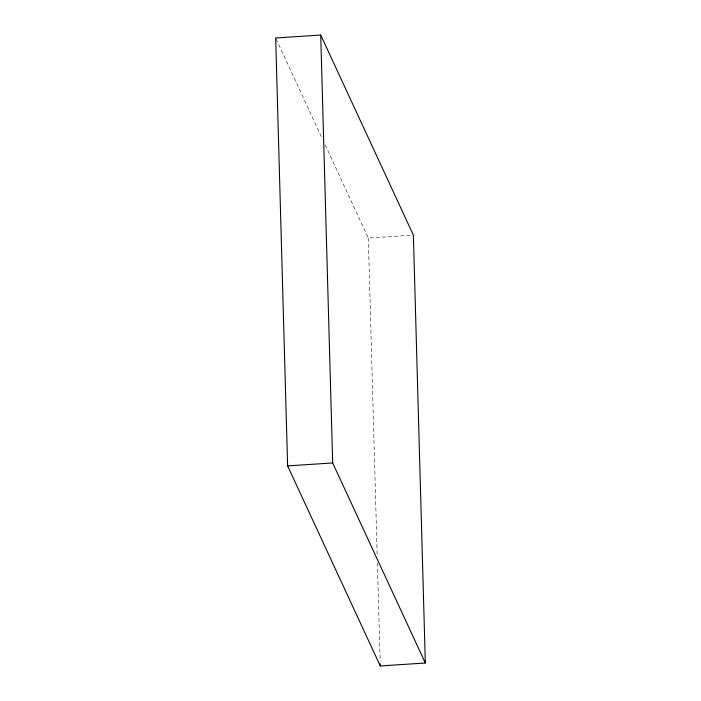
<?xml version="1.0" encoding="UTF-8"?>
<svg xmlns="http://www.w3.org/2000/svg" width="701" height="701" viewBox="0 0 701 701"><rect width="100%" height="100%" fill="white"/><g stroke="black" fill="none" stroke-linecap="round" stroke-linejoin="round"><path stroke-width="0.53" stroke-dasharray="3.5 2.63" d="M325.203 144.949L368.323 238.042L413.38 235.107M276.124 38.976L322.451 139.008M368.323 238.042L377.182 555.42M377.401 563.078L380.152 661.569"/><path stroke-width="1.05" d="M320.725 35.05L275.668 37.985L287.62 465.893L380.275 665.95L425.332 663.015L413.38 235.107L320.725 35.05L332.677 462.958L425.332 663.015M287.62 465.893L332.677 462.958M380.214 663.759L380.275 665.95"/></g></svg>
